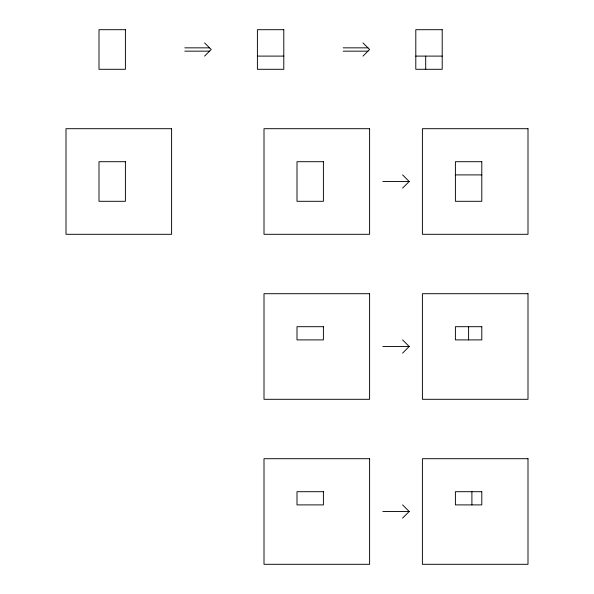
<?xml version="1.0" encoding="UTF-8"?>
<svg xmlns="http://www.w3.org/2000/svg" width="594" height="594" viewBox="0 0 594 594"><rect width="100%" height="100%" fill="white"/><g stroke="black" fill="none" stroke-linecap="round" stroke-linejoin="round"><path stroke-width="0.89" d="M204.603 56.103L211.197 49.502L204.603 42.902M363.001 56.103L369.602 49.502L363.001 42.902M402.598 188.098L409.199 181.497L402.598 174.903M402.598 353.103L409.199 346.502L402.598 339.902M402.598 518.102L409.199 511.501L402.598 504.9M184.801 47.847L209.548 47.847M343.198 47.847L367.953 47.847M184.801 51.151L209.548 51.151M343.198 51.151L367.953 51.151M257.402 56.103L283.798 56.103M415.8 56.103L442.203 56.103M455.398 174.903L481.801 174.903M382.803 181.497L409.199 181.497M382.803 346.502L409.199 346.502M382.803 511.501L409.199 511.501M471.903 491.698L471.903 504.9M468.599 326.7L468.599 339.902M425.698 56.103L425.698 69.298M125.401 29.7L98.998 29.7L98.998 69.298L125.401 69.298L125.401 29.7M283.798 29.7L257.402 29.7L257.402 69.298L283.798 69.298L283.798 29.7M442.203 29.7L415.8 29.7L415.8 69.298L442.203 69.298L442.203 29.7M171.599 128.698L66.001 128.698L66.001 234.303L171.599 234.303L171.599 128.698M369.602 128.698L264.003 128.698L264.003 234.303L369.602 234.303L369.602 128.698M527.999 128.698L422.401 128.698L422.401 234.303L527.999 234.303L527.999 128.698M125.401 161.702L98.998 161.702L98.998 201.299L125.401 201.299L125.401 161.702M323.403 161.702L297 161.702L297 201.299L323.403 201.299L323.403 161.702M481.801 161.702L455.398 161.702L455.398 201.299L481.801 201.299L481.801 161.702M369.602 293.703L264.003 293.703L264.003 399.302L369.602 399.302L369.602 293.703M527.999 293.703L422.401 293.703L422.401 399.302L527.999 399.302L527.999 293.703M323.403 326.7L297 326.7L297 339.902L323.403 339.902L323.403 326.7M481.801 326.7L455.398 326.7L455.398 339.902L481.801 339.902L481.801 326.7M369.602 458.702L264.003 458.702L264.003 564.3L369.602 564.3L369.602 458.702M527.999 458.702L422.401 458.702L422.401 564.3L527.999 564.3L527.999 458.702M323.403 491.698L297 491.698L297 504.9L323.403 504.9L323.403 491.698M481.801 491.698L455.398 491.698L455.398 504.9L481.801 504.9L481.801 491.698"/></g></svg>
